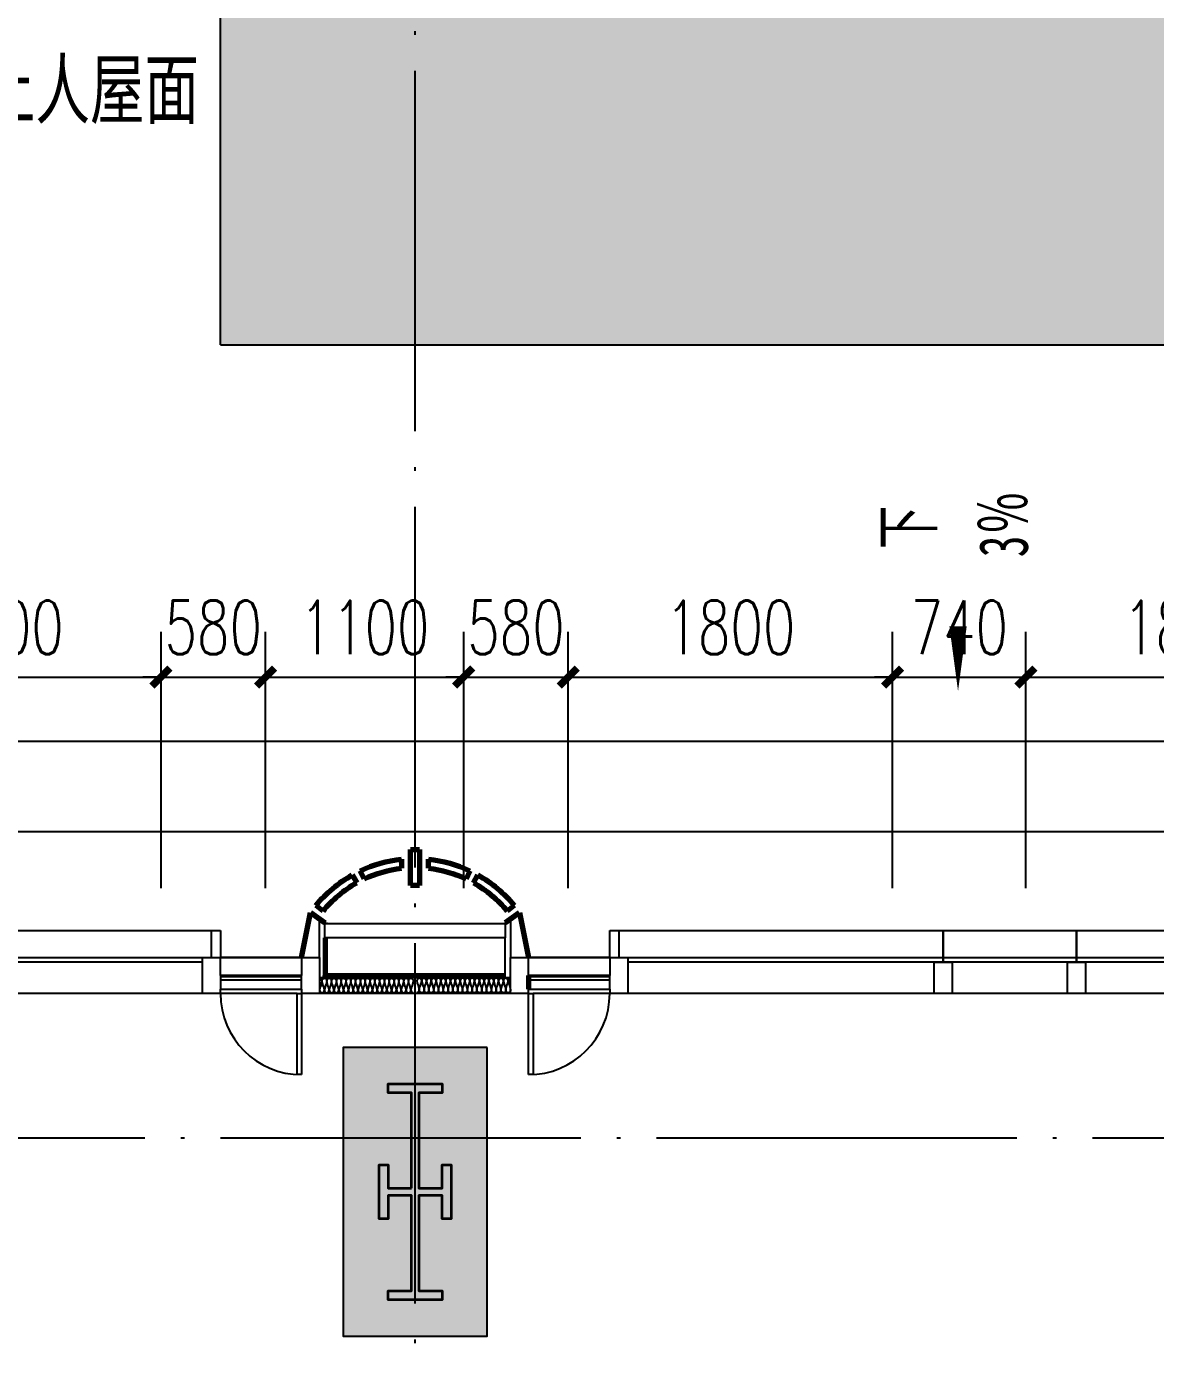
# Model space of a CAD drawing. Header units: millimetres. Extents: x 11476074 to 24729458, y -1239991 to 2813188.
# Drawn here: x 12575841 to 12582105, y 405867 to 413278 of the extents above; entities that cross this region are included whole.
import ezdxf

# ---------------------------------------------------------------- set-up
doc = ezdxf.new("R2010")
doc.units = ezdxf.units.MM
doc.header["$LTSCALE"] = 1000
doc.linetypes.add('DOTE', pattern=[2.42, 2, -0.2, 0.02, -0.2])
for name, color, linetype in [('20220819景观提资', 11, 'Continuous'), ('A-ANNO-DIMS', 3, 'Continuous'), ('A-ANNO-TEXT', 7, 'Continuous'), ('A-AXIS', 18, 'DOTE'), ('A-DETL-0001', 1, 'Continuous'), ('A-GLAZ', 4, 'Continuous'), ('AXIS', 3, 'Continuous'), ('G-RCZ-CONLine', 5, 'Continuous'), ('HZHZNEWPLOTLAYER#@$TT', 7, 'Continuous'), ('PUB_HATCH', 8, 'Continuous'), ('PUB_TEXT', 7, 'Continuous'), ('排水沟', 133, 'Continuous')]:
    doc.layers.add(name, color=color, linetype=linetype)
for name, color, linetype, lineweight in [('A-GENM', 2, 'Continuous', 70), ('A-GENM-PROJ', 2, 'Continuous', 25), ('A-GLAZ-PROJ', 2, 'Continuous', 25), ('钢柱', 51, 'Continuous', 35)]:
    doc.layers.add(name, color=color, linetype=linetype, lineweight=lineweight)
doc.styles.add('_TCH_DIM_T3', font='SIMPLEX', dxfattribs={"width": 0.705882, "bigfont": 'GBCBIG'})
doc.styles.add('TITXV', font='', dxfattribs={"width": 0.7})
doc.styles.add('宋体', font='', dxfattribs={"width": 0.65})
doc.styles.get('TITXV').set_extended_font_data('SimSun')
doc.styles.get('宋体').set_extended_font_data('SimSun')
doc.dimstyles.new('_TCH_ARCH&&100', dxfattribs={"dimtxt": 297.5, "dimasz": 100, "dimexe": 250, "dimexo": 300, "dimgap": 126.25, "dimtad": 1, "dimdec": 0, "dimzin": 0, "dimdsep": 46, "dimtxsty": '_TCH_DIM_T3', "dimblk": 'ARCHTICK', "dimcen": 0.09, "dimclrt": 7, "dimazin": 2, "dimtfac": 1, "dimtdec": 0, "dimtix": 1, "dimtmove": 2, "dimatfit": 3, "dimfxl": 0, "dimtolj": 1, "dimtzin": 0, "dimarcsym": 0})

# ---------------------------------------------------------------- blocks, each defined once
blk = doc.blocks.new('_ArchTick')
at = {"color": 0, "linetype": 'ByBlock', "const_width": 0.4}
blk.add_lwpolyline([(-0.5, -0.5), (0.5, 0.5)], dxfattribs=at)
blk = doc.blocks.new('*D5869')
at = {"layer": 'A-ANNO-DIMS', "color": 0, "lineweight": -2, "transparency": 16777216}
for p, q in [((12575066.9, 710904.1), (12575066.9, 712325.5)), ((12576866.8, 710904.1), (12576866.8, 712325.5)), ((12575066.9, 712075.5), (12576866.8, 712075.5))]:
    blk.add_line(p, q, dxfattribs=at)
at = {"layer": 'Defpoints', "color": 0, "transparency": 16777216}
for p in [(12576866.8, 712075.5), (12575066.9, 710604.1), (12576866.8, 710604.1)]:
    blk.add_point(p, dxfattribs=at)
at = {"layer": 'A-ANNO-DIMS', "color": 0, "lineweight": -2, "transparency": 16777216, "xscale": 100, "yscale": 100, "zscale": 100, "rotation": 180}
blk.add_blockref('_ArchTick', (12575066.9, 712075.5), dxfattribs=at)
at = {"layer": 'A-ANNO-DIMS', "color": 0, "lineweight": -2, "transparency": 16777216, "xscale": 100, "yscale": 100, "zscale": 100}
blk.add_blockref('_ArchTick', (12576866.8, 712075.5), dxfattribs=at)
at = {"layer": 'A-ANNO-DIMS', "color": 7, "transparency": 16777216, "insert": (12575966.9, 712350.5), "char_height": 297.5, "attachment_point": 5, "style": '_TCH_DIM_T3'}
blk.add_mtext('\\A1;1800', dxfattribs=at)
blk = doc.blocks.new('*D5870')
at = {"layer": 'A-ANNO-DIMS', "color": 0, "lineweight": -2, "transparency": 16777216}
for p, q in [((12576866.8, 710904.1), (12576866.8, 712325.5)), ((12577446.9, 710904.1), (12577446.9, 712325.5)), ((12576866.8, 712075.5), (12576766.8, 712075.5)), ((12576866.8, 712075.5), (12577446.9, 712075.5)), ((12577446.9, 712075.5), (12577546.9, 712075.5))]:
    blk.add_line(p, q, dxfattribs=at)
at = {"layer": 'Defpoints', "color": 0, "transparency": 16777216}
for p in [(12577446.9, 712075.5), (12576866.8, 710604.1), (12577446.9, 710604.1)]:
    blk.add_point(p, dxfattribs=at)
at = {"layer": 'A-ANNO-DIMS', "color": 0, "lineweight": -2, "transparency": 16777216, "xscale": 100, "yscale": 100, "zscale": 100}
blk.add_blockref('_ArchTick', (12576866.8, 712075.5), dxfattribs=at)
at = {"layer": 'A-ANNO-DIMS', "color": 0, "lineweight": -2, "transparency": 16777216, "xscale": 100, "yscale": 100, "zscale": 100, "rotation": 180}
blk.add_blockref('_ArchTick', (12577446.9, 712075.5), dxfattribs=at)
at = {"layer": 'A-ANNO-DIMS', "color": 7, "transparency": 16777216, "insert": (12577156.9, 712350.5), "char_height": 297.5, "attachment_point": 5, "style": '_TCH_DIM_T3'}
blk.add_mtext('\\A1;580', dxfattribs=at)
blk = doc.blocks.new('*D5871')
at = {"layer": 'A-ANNO-DIMS', "color": 0, "lineweight": -2, "transparency": 16777216}
for p, q in [((12577446.9, 710904.1), (12577446.9, 712325.5)), ((12578546.7, 710904.1), (12578546.7, 712325.5)), ((12577446.9, 712075.5), (12578546.7, 712075.5))]:
    blk.add_line(p, q, dxfattribs=at)
at = {"layer": 'Defpoints', "color": 0, "transparency": 16777216}
for p in [(12578546.7, 712075.5), (12577446.9, 710604.1), (12578546.7, 710604.1)]:
    blk.add_point(p, dxfattribs=at)
at = {"layer": 'A-ANNO-DIMS', "color": 0, "lineweight": -2, "transparency": 16777216, "xscale": 100, "yscale": 100, "zscale": 100, "rotation": 180}
blk.add_blockref('_ArchTick', (12577446.9, 712075.5), dxfattribs=at)
at = {"layer": 'A-ANNO-DIMS', "color": 0, "lineweight": -2, "transparency": 16777216, "xscale": 100, "yscale": 100, "zscale": 100}
blk.add_blockref('_ArchTick', (12578546.7, 712075.5), dxfattribs=at)
at = {"layer": 'A-ANNO-DIMS', "color": 7, "transparency": 16777216, "insert": (12577996.8, 712350.5), "char_height": 297.5, "attachment_point": 5, "style": '_TCH_DIM_T3'}
blk.add_mtext('\\A1;1100', dxfattribs=at)
blk = doc.blocks.new('*D5872')
at = {"layer": 'A-ANNO-DIMS', "color": 0, "lineweight": -2, "transparency": 16777216}
for p, q in [((12578546.7, 710904.1), (12578546.7, 712325.5)), ((12579126.8, 710904.1), (12579126.8, 712325.5)), ((12578546.7, 712075.5), (12578446.7, 712075.5)), ((12578546.7, 712075.5), (12579126.8, 712075.5)), ((12579126.8, 712075.5), (12579226.8, 712075.5))]:
    blk.add_line(p, q, dxfattribs=at)
at = {"layer": 'Defpoints', "color": 0, "transparency": 16777216}
for p in [(12579126.8, 712075.5), (12578546.7, 710604.1), (12579126.8, 710604.1)]:
    blk.add_point(p, dxfattribs=at)
at = {"layer": 'A-ANNO-DIMS', "color": 0, "lineweight": -2, "transparency": 16777216, "xscale": 100, "yscale": 100, "zscale": 100}
blk.add_blockref('_ArchTick', (12578546.7, 712075.5), dxfattribs=at)
at = {"layer": 'A-ANNO-DIMS', "color": 0, "lineweight": -2, "transparency": 16777216, "xscale": 100, "yscale": 100, "zscale": 100, "rotation": 180}
blk.add_blockref('_ArchTick', (12579126.8, 712075.5), dxfattribs=at)
at = {"layer": 'A-ANNO-DIMS', "color": 7, "transparency": 16777216, "insert": (12578836.8, 712350.5), "char_height": 297.5, "attachment_point": 5, "style": '_TCH_DIM_T3'}
blk.add_mtext('\\A1;580', dxfattribs=at)
blk = doc.blocks.new('*D5873')
at = {"layer": 'A-ANNO-DIMS', "color": 0, "lineweight": -2, "transparency": 16777216}
for p, q in [((12579126.8, 710904.1), (12579126.8, 712325.5)), ((12580926.9, 710904.1), (12580926.9, 712325.5)), ((12579126.8, 712075.5), (12580926.9, 712075.5))]:
    blk.add_line(p, q, dxfattribs=at)
at = {"layer": 'Defpoints', "color": 0, "transparency": 16777216}
for p in [(12580926.9, 712075.5), (12579126.8, 710604.1), (12580926.9, 710604.1)]:
    blk.add_point(p, dxfattribs=at)
at = {"layer": 'A-ANNO-DIMS', "color": 0, "lineweight": -2, "transparency": 16777216, "xscale": 100, "yscale": 100, "zscale": 100, "rotation": 180}
blk.add_blockref('_ArchTick', (12579126.8, 712075.5), dxfattribs=at)
at = {"layer": 'A-ANNO-DIMS', "color": 0, "lineweight": -2, "transparency": 16777216, "xscale": 100, "yscale": 100, "zscale": 100}
blk.add_blockref('_ArchTick', (12580926.9, 712075.5), dxfattribs=at)
at = {"layer": 'A-ANNO-DIMS', "color": 7, "transparency": 16777216, "insert": (12580026.9, 712350.5), "char_height": 297.5, "attachment_point": 5, "style": '_TCH_DIM_T3'}
blk.add_mtext('\\A1;1800', dxfattribs=at)
blk = doc.blocks.new('*D5874')
at = {"layer": 'A-ANNO-DIMS', "color": 0, "lineweight": -2, "transparency": 16777216}
for p, q in [((12580926.9, 710904.1), (12580926.9, 712325.5)), ((12581666.9, 710904.1), (12581666.9, 712325.5)), ((12580926.9, 712075.5), (12580826.9, 712075.5)), ((12580926.9, 712075.5), (12581666.9, 712075.5)), ((12581666.9, 712075.5), (12581766.9, 712075.5))]:
    blk.add_line(p, q, dxfattribs=at)
at = {"layer": 'Defpoints', "color": 0, "transparency": 16777216}
for p in [(12581666.9, 712075.5), (12580926.9, 710604.1), (12581666.9, 710604.1)]:
    blk.add_point(p, dxfattribs=at)
at = {"layer": 'A-ANNO-DIMS', "color": 0, "lineweight": -2, "transparency": 16777216, "xscale": 100, "yscale": 100, "zscale": 100}
blk.add_blockref('_ArchTick', (12580926.9, 712075.5), dxfattribs=at)
at = {"layer": 'A-ANNO-DIMS', "color": 0, "lineweight": -2, "transparency": 16777216, "xscale": 100, "yscale": 100, "zscale": 100, "rotation": 180}
blk.add_blockref('_ArchTick', (12581666.9, 712075.5), dxfattribs=at)
at = {"layer": 'A-ANNO-DIMS', "color": 7, "transparency": 16777216, "insert": (12581296.9, 712350.5), "char_height": 297.5, "attachment_point": 5, "style": '_TCH_DIM_T3'}
blk.add_mtext('\\A1;740', dxfattribs=at)
blk = doc.blocks.new('*D5875')
at = {"layer": 'A-ANNO-DIMS', "color": 0, "lineweight": -2, "transparency": 16777216}
for p, q in [((12581666.9, 710904.1), (12581666.9, 712325.5)), ((12583466.8, 710904.1), (12583466.8, 712325.5)), ((12581666.9, 712075.5), (12583466.8, 712075.5))]:
    blk.add_line(p, q, dxfattribs=at)
at = {"layer": 'Defpoints', "color": 0, "transparency": 16777216}
for p in [(12583466.8, 712075.5), (12581666.9, 710604.1), (12583466.8, 710604.1)]:
    blk.add_point(p, dxfattribs=at)
at = {"layer": 'A-ANNO-DIMS', "color": 0, "lineweight": -2, "transparency": 16777216, "xscale": 100, "yscale": 100, "zscale": 100, "rotation": 180}
blk.add_blockref('_ArchTick', (12581666.9, 712075.5), dxfattribs=at)
at = {"layer": 'A-ANNO-DIMS', "color": 0, "lineweight": -2, "transparency": 16777216, "xscale": 100, "yscale": 100, "zscale": 100}
blk.add_blockref('_ArchTick', (12583466.8, 712075.5), dxfattribs=at)
at = {"layer": 'A-ANNO-DIMS', "color": 7, "transparency": 16777216, "insert": (12582566.9, 712350.5), "char_height": 297.5, "attachment_point": 5, "style": '_TCH_DIM_T3'}
blk.add_mtext('\\A1;1800', dxfattribs=at)
blk = doc.blocks.new('FO-Vision _ Louver_updated - 150 Spacing -HOTEL 1000 SPAN-4956676-850_L52 HOTEL')
at = {"layer": 'A-GENM-PROJ'}
blk.add_line((675, 0), (1125, 0), dxfattribs=at)
at = {"layer": 'A-GLAZ'}
for p, q in [((675, 150), (625, 150)), ((625, 150), (625, -0.1)), ((675, -0.1), (675, 150)), ((625, 0), (-1175, 0)), ((-1175, 0), (-1175, -25)), ((-1125, -25), (-1175, -25)), ((-1175, -25), (575, -25)), ((1125, -105), (675, -105)), ((675, -125), (1125, -125))]:
    blk.add_line(p, q, dxfattribs=at)
at = {"layer": 'A-GLAZ-PROJ'}
for p, q in [((-1175, 0), (-1175, 150)), ((625, 150), (-1175, 150)), ((-1125, -200), (575, -200))]:
    blk.add_line(p, q, dxfattribs=at)
blk = doc.blocks.new('FO-Vision Panels - 1000 spandrel-4496464-850_L52 HOTEL')
at = {"layer": 'A-GLAZ'}
for p, q in [((-370, 25), (-320, 25)), ((370, 25), (-370, 25)), ((-370, 25), (-370, 0)), ((-370, 0), (370, 0)), ((320, 25), (370, 25)), ((370, 0), (370, 25))]:
    blk.add_line(p, q, dxfattribs=at)
at = {"layer": 'A-GLAZ-PROJ'}
for p, q in [((320, 200), (-320, 200)), ((-370, -150), (-370, 0)), ((370, 0), (370, -150)), ((-370, -150), (370, -150))]:
    blk.add_line(p, q, dxfattribs=at)
blk = doc.blocks.new('FO-Vision _ Louver_updated - 150 Spacing -HOTEL 1000 SPAN-4956731-850_L52 HOTEL')
at = {"layer": 'A-GENM-PROJ'}
blk.add_line((1125.2, 0), (675, 0), dxfattribs=at)
at = {"layer": 'A-GLAZ'}
for p, q in [((1125, 125), (675, 125)), ((675, 105), (1125, 105)), ((-1175, 25), (-1125, 25)), ((575, 25), (-1175, 25)), ((-1175, 25), (-1175, 0)), ((-1175, 0), (625, 0)), ((625, 0.1), (625, -150)), ((675, -150), (675, 0.1)), ((625, -150), (675, -150))]:
    blk.add_line(p, q, dxfattribs=at)
at = {"layer": 'A-GLAZ-PROJ'}
for p, q in [((575, 200), (-1125, 200)), ((-1175, -150), (-1175, 0)), ((-1175, -150), (625, -150))]:
    blk.add_line(p, q, dxfattribs=at)
blk = doc.blocks.new('FO-Exterior Column FULL - FO-Exterior Column FULL-4205893-850_L52 HOTEL')
at = {"layer": 'A-GENM'}
for p, q in [((630, 100.1), (630, 175.3)), ((-500, 110.1), (-500, 100.4)), ((-500, -109.6), (-500, 110.1)), ((-500, 100.4), (500, 100.4)), ((-630, 0.1), (-580.2, -249.1)), ((580.2, -249.1), (630, 0.1)), ((-580.2, -249.1), (-502.1, -193.8)), ((502.1, -193.8), (580.2, -249.1)), ((-510.9, -257.6), (-549.6, -289.3)), ((549.6, -289.3), (510.9, -257.6)), ((-348.5, -458), (-324, -414.4)), ((-282.7, -435.7), (-304, -480.9)), ((25, -399.6), (-25, -399.6)), ((-25, -399.6), (-25, -599.6)), ((25, -599.6), (25, -399.6)), ((304, -480.9), (282.7, -435.7)), ((324, -414.4), (348.5, -458)), ((-75, -545.2), (-75, -494.9)), ((75, -494.9), (75, -545.2)), ((-25, -599.6), (25, -599.6))]:
    blk.add_line(p, q, dxfattribs=at)
for centre, radius, start, end in [((-505, -189.7), 5, 305.32145, 316.36612), ((-505, -189.7), 5, 349.06647, 0), ((0, 161.9), 711.1, 219.38936, 240.65539), ((0, 161.9), 661.1, 219.38928, 240.65539), ((0, 161.9), 661.1, 299.34461, 320.61072), ((0, 161.9), 711.1, 299.34461, 320.61064), ((0, 161.9), 661.1, 244.68415, 263.48304), ((0, 161.9), 661.1, 276.51696, 295.31585), ((0, 161.9), 711.1, 244.68415, 263.94304), ((0, 161.9), 711.1, 276.05696, 295.31585)]:
    blk.add_arc(centre, radius, start, end, dxfattribs=at)
blk = doc.blocks.new('GP_POLY FOSHAN_SHELL_rvt-2-200_L05-13_ 16-25')
at = {"layer": 'A-DETL-0001'}
for p, q in [((-42530, 61500), (-42530, 61713.5)), ((-42530, 61713.5), (-42500.1, 61692.3)), ((-42500.1, 61692.3), (-42500.1, 61689.7)), ((-42500.1, 61609.7), (-42500.1, 61689.7)), ((-42500.1, 61689.7), (-42000.1, 61689.7)), ((-41999.9, 61689.7), (-41499.9, 61689.7)), ((-41499.9, 61692.3), (-41470, 61713.5)), ((-41499.9, 61689.7), (-41499.9, 61692.3)), ((-41499.9, 61689.7), (-41499.9, 61609.7)), ((-41470, 61713.5), (-41470, 61500)), ((-42500.1, 61609.7), (-42500.1, 61390.1)), ((-42000.1, 61609.7), (-42500.1, 61609.7)), ((-41499.9, 61609.7), (-41999.9, 61609.7)), ((-41499.9, 61390.1), (-41499.9, 61609.7)), ((-43180, 61500), (-43080, 61500)), ((-43180, 61300), (-43180, 61500)), ((-43080, 61400), (-43080, 61500)), ((-43080, 61500), (-42630, 61500)), ((-42630, 61500), (-42530, 61500)), ((-42630, 61500), (-42630, 61400)), ((-42530, 61500), (-42530, 61300)), ((-41470, 61300), (-41470, 61500)), ((-41470, 61500), (-41370, 61500)), ((-41370, 61400), (-41370, 61500)), ((-41370, 61500), (-40920, 61500)), ((-41370, 61400), (-41370, 61500)), ((-40920, 61500), (-40820, 61500)), ((-40920, 61500), (-40920, 61400)), ((-40820, 61500), (-40820, 61300)), ((-39120, 61300), (-39120, 61475)), ((-39120, 61475), (-39020, 61475)), ((-39020, 61475), (-39020, 61300)), ((-38380, 61475), (-38280, 61475)), ((-38380, 61300), (-38380, 61475)), ((-38280, 61475), (-38280, 61300)), ((-43080, 61400), (-43080, 61324.8)), ((-42630, 61400), (-43080, 61400)), ((-42630, 61324.8), (-42630, 61400)), ((-42530, 61390.1), (-42000, 61390.1)), ((-42000, 61390.1), (-41470, 61390.1)), ((-41370, 61400), (-41370, 61324.8)), ((-40920, 61400), (-41370, 61400)), ((-41370, 61400), (-41370, 61324.8)), ((-40920, 61324.8), (-40920, 61400)), ((-43080, 61300), (-43180, 61300)), ((-43080, 61324.8), (-42630, 61324.8)), ((-43080, 61300), (-43080, 61324.8)), ((-42654.9, 61300), (-43080, 61300)), ((-42654.9, 60850.1), (-42654.9, 61300)), ((-42654.9, 61300), (-42630.1, 61300)), ((-42630.1, 61300), (-42630.1, 60850.1)), ((-42630, 61324.8), (-42630, 61300)), ((-42530, 61300), (-42630, 61300)), ((-42000, 61300.1), (-42530, 61300.1)), ((-41470, 61300.1), (-42000, 61300.1)), ((-41370, 61300), (-41470, 61300)), ((-41370, 61300), (-41370, 61324.8)), ((-41370, 61324.8), (-40920, 61324.8)), ((-41369.9, 60850.1), (-41369.9, 61300)), ((-41369.9, 61300), (-41345.1, 61300)), ((-40920, 61300), (-41345.1, 61300)), ((-41345.1, 61300), (-41345.1, 60850.1)), ((-40920, 61324.8), (-40920, 61300)), ((-40820, 61300), (-40920, 61300)), ((-39020, 61300), (-39120, 61300)), ((-38280, 61300), (-38380, 61300)), ((-42630.1, 60850.1), (-42654.9, 60850.1)), ((-41345.1, 60850.1), (-41369.9, 60850.1))]:
    blk.add_line(p, q, dxfattribs=at)
for centre, start, end in [((-42630, 61300), 180, 269.98513), ((-41370, 61300), 270.01487, 0)]:
    blk.add_arc(centre, 449.9, start, end, dxfattribs=at)
for points in [[(-42530, 61385.1), (-42523.7, 61385.1), (-42516.7, 61378), (-42516.7, 61371.7)], [(-42516.7, 61371.7), (-42516.7, 61353.4), (-42530, 61336.7), (-42530, 61318.4)], [(-42516.7, 61371.7), (-42516.7, 61378), (-42503.3, 61392.1), (-42490, 61378), (-42490, 61371.7)], [(-42503.3, 61318.4), (-42503.3, 61336.7), (-42516.7, 61353.4), (-42516.7, 61371.7)], [(-42490, 61371.7), (-42490, 61353.4), (-42503.3, 61336.7), (-42503.3, 61318.4)], [(-42490, 61371.7), (-42490, 61378), (-42476.7, 61392.1), (-42463.3, 61378), (-42463.3, 61371.7)], [(-42476.7, 61318.4), (-42476.7, 61336.7), (-42490, 61353.4), (-42490, 61371.7)], [(-42463.3, 61371.7), (-42463.3, 61353.4), (-42476.7, 61336.7), (-42476.7, 61318.4)], [(-42463.3, 61371.7), (-42463.3, 61378), (-42450, 61392.1), (-42436.7, 61378), (-42436.7, 61371.7)], [(-42450, 61318.4), (-42450, 61336.7), (-42463.3, 61353.4), (-42463.3, 61371.7)], [(-42436.7, 61371.7), (-42436.7, 61353.4), (-42450, 61336.7), (-42450, 61318.4)], [(-42436.7, 61371.7), (-42436.7, 61378), (-42423.3, 61392.1), (-42410, 61378), (-42410, 61371.7)], [(-42423.3, 61318.4), (-42423.3, 61336.7), (-42436.7, 61353.4), (-42436.7, 61371.7)], [(-42410, 61371.7), (-42410, 61353.4), (-42423.3, 61336.7), (-42423.3, 61318.4)], [(-42410, 61371.7), (-42410, 61378), (-42396.7, 61392.1), (-42383.3, 61378), (-42383.3, 61371.7)], [(-42396.7, 61318.4), (-42396.7, 61336.7), (-42410, 61353.4), (-42410, 61371.7)], [(-42383.3, 61371.7), (-42383.3, 61353.4), (-42396.7, 61336.7), (-42396.7, 61318.4)], [(-42383.3, 61371.7), (-42383.3, 61378), (-42370, 61392.1), (-42356.7, 61378), (-42356.7, 61371.7)], [(-42370, 61318.4), (-42370, 61336.7), (-42383.3, 61353.4), (-42383.3, 61371.7)], [(-42356.7, 61371.7), (-42356.7, 61353.4), (-42370, 61336.7), (-42370, 61318.4)], [(-42356.7, 61371.7), (-42356.7, 61378), (-42343.3, 61392.1), (-42330, 61378), (-42330, 61371.7)], [(-42343.3, 61318.4), (-42343.3, 61336.7), (-42356.7, 61353.4), (-42356.7, 61371.7)], [(-42330, 61371.7), (-42330, 61353.4), (-42343.3, 61336.7), (-42343.3, 61318.4)], [(-42330, 61371.7), (-42330, 61378), (-42316.7, 61392.1), (-42303.3, 61378), (-42303.3, 61371.7)], [(-42316.7, 61318.4), (-42316.7, 61336.7), (-42330, 61353.4), (-42330, 61371.7)], [(-42303.3, 61371.7), (-42303.3, 61353.4), (-42316.7, 61336.7), (-42316.7, 61318.4)], [(-42303.3, 61371.7), (-42303.3, 61378), (-42290, 61392.1), (-42276.7, 61378), (-42276.7, 61371.7)], [(-42290, 61318.4), (-42290, 61336.7), (-42303.3, 61353.4), (-42303.3, 61371.7)], [(-42276.7, 61371.7), (-42276.7, 61353.4), (-42290, 61336.7), (-42290, 61318.4)], [(-42276.7, 61371.7), (-42276.7, 61378), (-42263.3, 61392.1), (-42250, 61378), (-42250, 61371.7)], [(-42263.3, 61318.4), (-42263.3, 61336.7), (-42276.7, 61353.4), (-42276.7, 61371.7)], [(-42250, 61371.7), (-42250, 61353.4), (-42263.3, 61336.7), (-42263.3, 61318.4)], [(-42250, 61371.7), (-42250, 61378), (-42236.7, 61392.1), (-42223.3, 61378), (-42223.3, 61371.7)], [(-42236.7, 61318.4), (-42236.7, 61336.7), (-42250, 61353.4), (-42250, 61371.7)], [(-42223.3, 61371.7), (-42223.3, 61353.4), (-42236.7, 61336.7), (-42236.7, 61318.4)], [(-42223.3, 61371.7), (-42223.3, 61378), (-42210, 61392.1), (-42196.7, 61378), (-42196.7, 61371.7)], [(-42210, 61318.4), (-42210, 61336.7), (-42223.3, 61353.4), (-42223.3, 61371.7)], [(-42196.7, 61371.7), (-42196.7, 61353.4), (-42210, 61336.7), (-42210, 61318.4)], [(-42196.7, 61371.7), (-42196.7, 61378), (-42183.3, 61392.1), (-42170, 61378), (-42170, 61371.7)], [(-42183.3, 61318.4), (-42183.3, 61336.7), (-42196.7, 61353.4), (-42196.7, 61371.7)], [(-42170, 61371.7), (-42170, 61353.4), (-42183.3, 61336.7), (-42183.3, 61318.4)], [(-42170, 61371.7), (-42170, 61378), (-42156.7, 61392.1), (-42143.3, 61378), (-42143.3, 61371.7)], [(-42156.7, 61318.4), (-42156.7, 61336.7), (-42170, 61353.4), (-42170, 61371.7)], [(-42143.3, 61371.7), (-42143.3, 61353.4), (-42156.7, 61336.7), (-42156.7, 61318.4)], [(-42143.3, 61371.7), (-42143.3, 61378), (-42130, 61392.1), (-42116.7, 61378), (-42116.7, 61371.7)], [(-42130, 61318.4), (-42130, 61336.7), (-42143.3, 61353.4), (-42143.3, 61371.7)], [(-42116.7, 61371.7), (-42116.7, 61353.4), (-42130, 61336.7), (-42130, 61318.4)], [(-42116.7, 61371.7), (-42116.7, 61378), (-42103.3, 61392.1), (-42090, 61378), (-42090, 61371.7)], [(-42103.3, 61318.4), (-42103.3, 61336.7), (-42116.7, 61353.4), (-42116.7, 61371.7)], [(-42090, 61371.7), (-42090, 61353.4), (-42103.3, 61336.7), (-42103.3, 61318.4)], [(-42090, 61371.7), (-42090, 61378), (-42076.7, 61392.1), (-42063.3, 61378), (-42063.3, 61371.7)], [(-42076.7, 61318.4), (-42076.7, 61336.7), (-42090, 61353.4), (-42090, 61371.7)], [(-42063.3, 61371.7), (-42063.3, 61353.4), (-42076.7, 61336.7), (-42076.7, 61318.4)], [(-42063.3, 61371.7), (-42063.3, 61378), (-42050, 61392.1), (-42036.7, 61378), (-42036.7, 61371.7)], [(-42050, 61318.4), (-42050, 61336.7), (-42063.3, 61353.4), (-42063.3, 61371.7)], [(-42036.7, 61371.7), (-42036.7, 61353.4), (-42050, 61336.7), (-42050, 61318.4)], [(-42036.7, 61371.7), (-42036.7, 61378), (-42023.3, 61392.1), (-42010, 61378), (-42010, 61371.7)], [(-42023.3, 61318.4), (-42023.3, 61336.7), (-42036.7, 61353.4), (-42036.7, 61371.7)], [(-42010, 61371.7), (-42010, 61353.4), (-42023.3, 61336.7), (-42023.3, 61318.4)], [(-41963.3, 61371.7), (-41963.3, 61378), (-41976.7, 61392.1), (-41990, 61378), (-41990, 61371.7)], [(-41990, 61371.7), (-41990, 61353.4), (-41976.7, 61336.7), (-41976.7, 61318.4)], [(-41976.7, 61318.4), (-41976.7, 61336.7), (-41963.3, 61353.4), (-41963.3, 61371.7)], [(-41936.7, 61371.7), (-41936.7, 61378), (-41950, 61392.1), (-41963.3, 61378), (-41963.3, 61371.7)], [(-41963.3, 61371.7), (-41963.3, 61353.4), (-41950, 61336.7), (-41950, 61318.4)], [(-41950, 61318.4), (-41950, 61336.7), (-41936.7, 61353.4), (-41936.7, 61371.7)], [(-41910, 61371.7), (-41910, 61378), (-41923.3, 61392.1), (-41936.7, 61378), (-41936.7, 61371.7)], [(-41936.7, 61371.7), (-41936.7, 61353.4), (-41923.3, 61336.7), (-41923.3, 61318.4)], [(-41923.3, 61318.4), (-41923.3, 61336.7), (-41910, 61353.4), (-41910, 61371.7)], [(-41883.3, 61371.7), (-41883.3, 61378), (-41896.7, 61392.1), (-41910, 61378), (-41910, 61371.7)], [(-41910, 61371.7), (-41910, 61353.4), (-41896.7, 61336.7), (-41896.7, 61318.4)], [(-41896.7, 61318.4), (-41896.7, 61336.7), (-41883.3, 61353.4), (-41883.3, 61371.7)], [(-41856.7, 61371.7), (-41856.7, 61378), (-41870, 61392.1), (-41883.3, 61378), (-41883.3, 61371.7)], [(-41883.3, 61371.7), (-41883.3, 61353.4), (-41870, 61336.7), (-41870, 61318.4)], [(-41870, 61318.4), (-41870, 61336.7), (-41856.7, 61353.4), (-41856.7, 61371.7)], [(-41830, 61371.7), (-41830, 61378), (-41843.3, 61392.1), (-41856.7, 61378), (-41856.7, 61371.7)], [(-41856.7, 61371.7), (-41856.7, 61353.4), (-41843.3, 61336.7), (-41843.3, 61318.4)], [(-41843.3, 61318.4), (-41843.3, 61336.7), (-41830, 61353.4), (-41830, 61371.7)], [(-41803.3, 61371.7), (-41803.3, 61378), (-41816.7, 61392.1), (-41830, 61378), (-41830, 61371.7)], [(-41830, 61371.7), (-41830, 61353.4), (-41816.7, 61336.7), (-41816.7, 61318.4)], [(-41816.7, 61318.4), (-41816.7, 61336.7), (-41803.3, 61353.4), (-41803.3, 61371.7)], [(-41776.7, 61371.7), (-41776.7, 61378), (-41790, 61392.1), (-41803.3, 61378), (-41803.3, 61371.7)], [(-41803.3, 61371.7), (-41803.3, 61353.4), (-41790, 61336.7), (-41790, 61318.4)], [(-41790, 61318.4), (-41790, 61336.7), (-41776.7, 61353.4), (-41776.7, 61371.7)], [(-41750, 61371.7), (-41750, 61378), (-41763.3, 61392.1), (-41776.7, 61378), (-41776.7, 61371.7)], [(-41776.7, 61371.7), (-41776.7, 61353.4), (-41763.3, 61336.7), (-41763.3, 61318.4)], [(-41763.3, 61318.4), (-41763.3, 61336.7), (-41750, 61353.4), (-41750, 61371.7)], [(-41723.3, 61371.7), (-41723.3, 61378), (-41736.7, 61392.1), (-41750, 61378), (-41750, 61371.7)], [(-41750, 61371.7), (-41750, 61353.4), (-41736.7, 61336.7), (-41736.7, 61318.4)], [(-41736.7, 61318.4), (-41736.7, 61336.7), (-41723.3, 61353.4), (-41723.3, 61371.7)], [(-41696.7, 61371.7), (-41696.7, 61378), (-41710, 61392.1), (-41723.3, 61378), (-41723.3, 61371.7)], [(-41723.3, 61371.7), (-41723.3, 61353.4), (-41710, 61336.7), (-41710, 61318.4)], [(-41710, 61318.4), (-41710, 61336.7), (-41696.7, 61353.4), (-41696.7, 61371.7)], [(-41670, 61371.7), (-41670, 61378), (-41683.3, 61392.1), (-41696.7, 61378), (-41696.7, 61371.7)], [(-41696.7, 61371.7), (-41696.7, 61353.4), (-41683.3, 61336.7), (-41683.3, 61318.4)], [(-41683.3, 61318.4), (-41683.3, 61336.7), (-41670, 61353.4), (-41670, 61371.7)], [(-41643.3, 61371.7), (-41643.3, 61378), (-41656.7, 61392.1), (-41670, 61378), (-41670, 61371.7)], [(-41670, 61371.7), (-41670, 61353.4), (-41656.7, 61336.7), (-41656.7, 61318.4)], [(-41656.7, 61318.4), (-41656.7, 61336.7), (-41643.3, 61353.4), (-41643.3, 61371.7)], [(-41616.7, 61371.7), (-41616.7, 61378), (-41630, 61392.1), (-41643.3, 61378), (-41643.3, 61371.7)], [(-41643.3, 61371.7), (-41643.3, 61353.4), (-41630, 61336.7), (-41630, 61318.4)], [(-41630, 61318.4), (-41630, 61336.7), (-41616.7, 61353.4), (-41616.7, 61371.7)], [(-41590, 61371.7), (-41590, 61378), (-41603.3, 61392.1), (-41616.7, 61378), (-41616.7, 61371.7)], [(-41616.7, 61371.7), (-41616.7, 61353.4), (-41603.3, 61336.7), (-41603.3, 61318.4)], [(-41603.3, 61318.4), (-41603.3, 61336.7), (-41590, 61353.4), (-41590, 61371.7)], [(-41563.3, 61371.7), (-41563.3, 61378), (-41576.7, 61392.1), (-41590, 61378), (-41590, 61371.7)], [(-41590, 61371.7), (-41590, 61353.4), (-41576.7, 61336.7), (-41576.7, 61318.4)], [(-41576.7, 61318.4), (-41576.7, 61336.7), (-41563.3, 61353.4), (-41563.3, 61371.7)], [(-41536.7, 61371.7), (-41536.7, 61378), (-41550, 61392.1), (-41563.3, 61378), (-41563.3, 61371.7)], [(-41563.3, 61371.7), (-41563.3, 61353.4), (-41550, 61336.7), (-41550, 61318.4)], [(-41550, 61318.4), (-41550, 61336.7), (-41536.7, 61353.4), (-41536.7, 61371.7)], [(-41510, 61371.7), (-41510, 61378), (-41523.3, 61392.1), (-41536.7, 61378), (-41536.7, 61371.7)], [(-41536.7, 61371.7), (-41536.7, 61353.4), (-41523.3, 61336.7), (-41523.3, 61318.4)], [(-41523.3, 61318.4), (-41523.3, 61336.7), (-41510, 61353.4), (-41510, 61371.7)], [(-41483.3, 61371.7), (-41483.3, 61378), (-41496.7, 61392.1), (-41510, 61378), (-41510, 61371.7)], [(-41510, 61371.7), (-41510, 61353.4), (-41496.7, 61336.7), (-41496.7, 61318.4)], [(-41496.7, 61318.4), (-41496.7, 61336.7), (-41483.3, 61353.4), (-41483.3, 61371.7)], [(-41470, 61385.1), (-41476.3, 61385.1), (-41483.3, 61378), (-41483.3, 61371.7)], [(-41483.3, 61371.7), (-41483.3, 61353.4), (-41470, 61336.7), (-41470, 61318.4)], [(-42530, 61318.4), (-42530, 61312.1), (-42516.7, 61298), (-42503.3, 61312.1), (-42503.3, 61318.4)], [(-42503.3, 61318.4), (-42503.3, 61312.1), (-42490, 61298), (-42476.7, 61312.1), (-42476.7, 61318.4)], [(-42476.7, 61318.4), (-42476.7, 61312.1), (-42463.3, 61298), (-42450, 61312.1), (-42450, 61318.4)], [(-42450, 61318.4), (-42450, 61312.1), (-42436.7, 61298), (-42423.3, 61312.1), (-42423.3, 61318.4)], [(-42423.3, 61318.4), (-42423.3, 61312.1), (-42410, 61298), (-42396.7, 61312.1), (-42396.7, 61318.4)], [(-42396.7, 61318.4), (-42396.7, 61312.1), (-42383.3, 61298), (-42370, 61312.1), (-42370, 61318.4)], [(-42370, 61318.4), (-42370, 61312.1), (-42356.7, 61298), (-42343.3, 61312.1), (-42343.3, 61318.4)], [(-42343.3, 61318.4), (-42343.3, 61312.1), (-42330, 61298), (-42316.7, 61312.1), (-42316.7, 61318.4)], [(-42316.7, 61318.4), (-42316.7, 61312.1), (-42303.3, 61298), (-42290, 61312.1), (-42290, 61318.4)], [(-42290, 61318.4), (-42290, 61312.1), (-42276.7, 61298), (-42263.3, 61312.1), (-42263.3, 61318.4)], [(-42263.3, 61318.4), (-42263.3, 61312.1), (-42250, 61298), (-42236.7, 61312.1), (-42236.7, 61318.4)], [(-42236.7, 61318.4), (-42236.7, 61312.1), (-42223.3, 61298), (-42210, 61312.1), (-42210, 61318.4)], [(-42210, 61318.4), (-42210, 61312.1), (-42196.7, 61298), (-42183.3, 61312.1), (-42183.3, 61318.4)], [(-42183.3, 61318.4), (-42183.3, 61312.1), (-42170, 61298), (-42156.7, 61312.1), (-42156.7, 61318.4)], [(-42156.7, 61318.4), (-42156.7, 61312.1), (-42143.3, 61298), (-42130, 61312.1), (-42130, 61318.4)], [(-42130, 61318.4), (-42130, 61312.1), (-42116.7, 61298), (-42103.3, 61312.1), (-42103.3, 61318.4)], [(-42103.3, 61318.4), (-42103.3, 61312.1), (-42090, 61298), (-42076.7, 61312.1), (-42076.7, 61318.4)], [(-42076.7, 61318.4), (-42076.7, 61312.1), (-42063.3, 61298), (-42050, 61312.1), (-42050, 61318.4)], [(-42050, 61318.4), (-42050, 61312.1), (-42036.7, 61298), (-42023.3, 61312.1), (-42023.3, 61318.4)], [(-42023.3, 61318.4), (-42023.3, 61312.1), (-42016.3, 61305.1), (-42010, 61305.1)], [(-41976.7, 61318.4), (-41976.7, 61312.1), (-41983.7, 61305.1), (-41990, 61305.1)], [(-41950, 61318.4), (-41950, 61312.1), (-41963.3, 61298), (-41976.7, 61312.1), (-41976.7, 61318.4)], [(-41923.3, 61318.4), (-41923.3, 61312.1), (-41936.7, 61298), (-41950, 61312.1), (-41950, 61318.4)], [(-41896.7, 61318.4), (-41896.7, 61312.1), (-41910, 61298), (-41923.3, 61312.1), (-41923.3, 61318.4)], [(-41870, 61318.4), (-41870, 61312.1), (-41883.3, 61298), (-41896.7, 61312.1), (-41896.7, 61318.4)], [(-41843.3, 61318.4), (-41843.3, 61312.1), (-41856.7, 61298), (-41870, 61312.1), (-41870, 61318.4)], [(-41816.7, 61318.4), (-41816.7, 61312.1), (-41830, 61298), (-41843.3, 61312.1), (-41843.3, 61318.4)], [(-41790, 61318.4), (-41790, 61312.1), (-41803.3, 61298), (-41816.7, 61312.1), (-41816.7, 61318.4)], [(-41763.3, 61318.4), (-41763.3, 61312.1), (-41776.7, 61298), (-41790, 61312.1), (-41790, 61318.4)], [(-41736.7, 61318.4), (-41736.7, 61312.1), (-41750, 61298), (-41763.3, 61312.1), (-41763.3, 61318.4)], [(-41710, 61318.4), (-41710, 61312.1), (-41723.3, 61298), (-41736.7, 61312.1), (-41736.7, 61318.4)], [(-41683.3, 61318.4), (-41683.3, 61312.1), (-41696.7, 61298), (-41710, 61312.1), (-41710, 61318.4)], [(-41656.7, 61318.4), (-41656.7, 61312.1), (-41670, 61298), (-41683.3, 61312.1), (-41683.3, 61318.4)], [(-41630, 61318.4), (-41630, 61312.1), (-41643.3, 61298), (-41656.7, 61312.1), (-41656.7, 61318.4)], [(-41603.3, 61318.4), (-41603.3, 61312.1), (-41616.7, 61298), (-41630, 61312.1), (-41630, 61318.4)], [(-41576.7, 61318.4), (-41576.7, 61312.1), (-41590, 61298), (-41603.3, 61312.1), (-41603.3, 61318.4)], [(-41550, 61318.4), (-41550, 61312.1), (-41563.3, 61298), (-41576.7, 61312.1), (-41576.7, 61318.4)], [(-41523.3, 61318.4), (-41523.3, 61312.1), (-41536.7, 61298), (-41550, 61312.1), (-41550, 61318.4)], [(-41496.7, 61318.4), (-41496.7, 61312.1), (-41510, 61298), (-41523.3, 61312.1), (-41523.3, 61318.4)], [(-41470, 61318.4), (-41470, 61312.1), (-41483.3, 61298), (-41496.7, 61312.1), (-41496.7, 61318.4)]]:
    blk.add_open_spline(points, degree=3, dxfattribs=at)
at = {"layer": 'A-GENM-PROJ', "xscale": -1, "rotation": 180}
blk.add_blockref('FO-Exterior Column FULL - FO-Exterior Column FULL-4205893-850_L52 HOTEL', (-41999.9, 61500.2), dxfattribs=at)
at = {"layer": 'A-GLAZ-PROJ', "xscale": -1}
for name, p, rotation in [('FO-Vision _ Louver_updated - 150 Spacing -HOTEL 1000 SPAN-4956731-850_L52 HOTEL', (-43755, 61500.2), 180), ('FO-Vision _ Louver_updated - 150 Spacing -HOTEL 1000 SPAN-4956676-850_L52 HOTEL', (-40245, 61500.2), 359.9999999999778), ('FO-Vision Panels - 1000 spandrel-4496464-850_L52 HOTEL', (-38700, 61500.2), 180), ('FO-Vision _ Louver_updated - 150 Spacing -HOTEL 1000 SPAN-4956731-850_L52 HOTEL', (-37155, 61500.2), 180)]:
    blk.add_blockref(name, p, dxfattribs=dict(at, rotation=rotation))
blk = doc.blocks.new('GP_POLY FOSHAN_SHELL_rvt-3-200_L06-13_16-26')
blk.add_blockref('GP_POLY FOSHAN_SHELL_rvt-2-200_L05-13_ 16-25', (0, 0))
blk = doc.blocks.new('A$C74AF65BF')
at = {"layer": 'PUB_HATCH'}
h = blk.add_hatch(color=256, dxfattribs=at)
h.dxf.hatch_style = 1
h.paths.add_polyline_path([(-7000, -4600), (-7000, -5400), (-5400, -5400), (-5400, -4600)])
h.paths.add_polyline_path([(-7000, -11200), (-7000, -12000), (-5400, -12000), (-5400, -11200)])
h.paths.add_polyline_path([(-7000, -17800), (-7000, -18600), (-5400, -18600), (-5400, -17800)])
h.paths.add_polyline_path([(9400, -33850), (9400, -32050), (10550, -32050), (10550, -33850)])
h.paths.add_polyline_path([(9400, -10950), (9400, -9150), (10550, -9150), (10550, -10950)])
h.paths.add_polyline_path([(22350, -33850), (22350, -32050), (23600, -32050), (23600, -33850)])
h.paths.add_polyline_path([(22350, -10950), (22350, -9150), (23600, -9150), (23600, -10950)])
h.paths.add_polyline_path([(-7000, -24400), (-7000, -25200), (-5400, -25200), (-5400, -24400)])
h.paths.add_polyline_path([(-7000, -31000), (-7000, -31800), (-5400, -31800), (-5400, -31000)])
h.paths.add_polyline_path([(-7000, -37600), (-7000, -38400), (-5400, -38400), (-5400, -37600)])
h.paths.add_polyline_path([(38400, -4600), (38400, -5400), (40000, -5400), (40000, -4600)])
h.paths.add_polyline_path([(38400, -11200), (38400, -12000), (40000, -12000), (40000, -11200)])
h.paths.add_polyline_path([(38400, -17800), (38400, -18600), (40000, -18600), (40000, -17800)])
h.paths.add_polyline_path([(38400, -24400), (38400, -25200), (40000, -25200), (40000, -24400)])
h.paths.add_polyline_path([(38400, -31000), (38400, -31800), (40000, -31800), (40000, -31000)])
h.paths.add_polyline_path([(38400, -37600), (38400, -38400), (40000, -38400), (40000, -37600)])
h.paths.add_polyline_path([(33400, -41900), (32600, -41900), (32600, -43500), (33400, -43500)])
h.paths.add_polyline_path([(26800, -41900), (26000, -41900), (26000, -43500), (26800, -43500)])
h.paths.add_polyline_path([(20200, -41900), (19400, -41900), (19400, -43500), (20200, -43500)])
h.paths.add_polyline_path([(13600, -41900), (12800, -41900), (12800, -43500), (13600, -43500)])
h.paths.add_polyline_path([(7000, -41900), (6200, -41900), (6200, -43500), (7000, -43500)])
h.paths.add_polyline_path([(400, -41900), (-400, -41900), (-400, -43500), (400, -43500)])
h.paths.add_polyline_path([(33400, 500), (32600, 500), (32600, -1100), (33400, -1100)])
h.paths.add_polyline_path([(26800, 500), (26000, 500), (26000, -1100), (26800, -1100)])
h.paths.add_polyline_path([(20200, 500), (19400, 500), (19400, -1100), (20200, -1100)])
h.paths.add_polyline_path([(13600, 500), (12800, 500), (12800, -1100), (13600, -1100)])
h.paths.add_polyline_path([(7000, 500), (6200, 500), (6200, -1100), (7000, -1100)])
h.paths.add_polyline_path([(10550, -28150), (9400, -28150), (9400, -29750), (10550, -29750)])
h.paths.add_polyline_path([(400, 500), (-400, 500), (-400, -1100), (400, -1100)])
at = {"layer": 'G-RCZ-CONLine', "color": 3}
blk.add_lwpolyline([(13600, 500), (12800, 500), (12800, -1100), (13600, -1100)], close=True, dxfattribs=at)
at = {"layer": '钢柱', "color": 2}
blk.add_lwpolyline([(13180, -280), (13180, 250), (13050, 250), (13050, 300), (13350, 300), (13350, 250), (13220, 250), (13220, -280), (13350, -280), (13350, -150), (13400, -150), (13400, -450), (13350, -450), (13350, -320), (13220, -320), (13220, -850), (13350, -850), (13350, -900), (13050, -900), (13050, -850), (13180, -850), (13180, -320), (13050, -320), (13050, -450), (13000, -450), (13000, -150), (13050, -150), (13050, -280)], close=True, dxfattribs=at)
blk = doc.blocks.new('A$C2E1F4B8B')
at = {"layer": '20220819景观提资'}
h = blk.add_hatch(dxfattribs=at)
h.set_pattern_fill('草坪或沼泽', color=68, scale=200)
h.set_pattern_definition([(0, (-12355249.9, -362792.4), (1040, 1040), [156, -31.2, 41.6, -31.2, 156, -624]), (0, (-12355301.9, -362761.2), (1040, 1040), [104, -78, 156, -78, 104, -520]), (0, (-12354937.9, -362345.2), (1040, 1040), [130, -52, 130, -728]), (0, (-12355457.9, -362137.2), (1040, 1040), [52, -104, 52, -832]), (90, (-12355353.9, -362137.2), (-1040, 1040), [93.6, -946.4]), (90, (-12355041.9, -362761.2), (-1040, 1040), [104, -936]), (90, (-12354781.9, -362345.2), (-1040, 1040), [104, -936]), (45, (-12354906.7, -362771.6), (9e-14, 1040), [104, -1366.7821]), (135, (-12355177.1, -362771.6), (-1040, 9e-14), [104, -1366.7821]), (63.434949, (-12354937.9, -362766.4), (9e-07, 1039.999999), [104, -2221.5106]), (75.9637565, (-12354989.9, -362761.21), (4e-08, 1040), [104, -4184.0298]), (75.9637565, (-12354729.9, -362345.21), (4e-08, 1040), [83.2, -4204.8298]), (75.9637565, (-12355333.1, -362137.21), (4e-08, 1040), [72.8, -4215.2298]), (104.0362435, (-12355093.9, -362761.21), (-9.7e-06, 1039.9999974), [104, -4184.0298]), (104.0362435, (-12354833.9, -362345.21), (-9.7e-06, 1039.9999974), [83.2, -4204.8298]), (104.0362435, (-12355374.7, -362137.21), (-9.7e-06, 1039.9999974), [72.8, -4215.2298]), (116.565051, (-12355145.9, -362766.4), (-1.7e-05, 1039.99999), [104, -2221.5094])])
h.paths.add_polyline_path([(40285.2, 60499.9), (35469.9, 60500), (35469.9, 59000), (36791.8, 59000), (36791.8, 58600), (31718.6, 58600), (31718.6, 55900), (33605.7, 55900), (33605.7, 55500), (21354.9, 55500), (21354.9, 52931.3), (25803.3, 52931.3), (25803.3, 53838.9), (28503.4, 53838.9), (28503.4, 52031.3), (27167.3, 52031.3), (27167.3, 51795.8), (21354.9, 51795.8), (21354.9, 48700), (30114.9, 48700), (40285, 48700)])
h.paths.add_polyline_path([(15285, 48177.6), (6747.8, 48177.6), (6747.8, 47385.1), (15285, 47385.1)])
h.paths.add_polyline_path([(9022.1, 47235.1), (6597.8, 47235.1), (1784.9, 47235.1), (1784.9, 46650), (9022.1, 46650)])
for points in [[(21354.9, 48700), (21354.9, 55500)], [(21354.9, 48700), (30114.9, 48700)]]:
    blk.add_lwpolyline(points, dxfattribs=at)
at = {"layer": 'AXIS'}
blk.add_lwpolyline([(25448.1, 48572, 0, 0, 0), (25448.1, 46777.9, 0, 96, 0), (25448.1, 47137.9, 0, 0, 0)], format="xyseb", dxfattribs=at)
at = {"layer": 'A-ANNO-TEXT', "style": 'TITXV', "width": 0.7}
blk.add_text('公共上人屋面', height=317.22, dxfattribs=at).set_placement((19419.2, 49959.3))
at = {"layer": 'PUB_TEXT', "style": '宋体', "width": 0.65}
for s, p in [('％', (25835.6, 47647.8)), ('下', (25303.6, 47565.9)), ('3', (25835.6, 47521.4))]:
    blk.add_text(s, height=271.9, rotation=90, dxfattribs=at).set_placement(p)
blk = doc.blocks.new('00')
at = {"layer": '排水沟'}
blk.add_lwpolyline([(12590008, 428821.3, -0.414211), (12589224.9, 424364.1), (12582448.6, 419613.2), (12556696.8, 419613.2), (12556696.8, 408813.2), (12601596.8, 408813.2), (12601596.8, 428856.4), (12600049.2, 431063.2)], format="xyb", dxfattribs=at)
blk.add_lwpolyline([(12557196.8, 419113.2), (12557196.8, 409313.2), (12601096.8, 409313.2), (12601096.8, 428589.3), (12590721.6, 428589.3, -0.367305), (12589511.9, 423954.7), (12582606.5, 419113.2)], format="xyb", close=True, dxfattribs=at)
at = {"layer": 'HZHZNEWPLOTLAYER#@$TT'}
blk.add_blockref('A$C2E1F4B8B', (12555561.9, 362813.2), dxfattribs=at)
blk = doc.blocks.new('qlzw')
at = {"layer": 'A-AXIS'}
for p, q in [((12444566.8, 979989.8, 0), (12444566.8, 1082989.8)), ((12416866.8, 1038989.8), (12486866.8, 1038989.8))]:
    blk.add_line(p, q, dxfattribs=at)
blk = doc.blocks.new('幕墙尺寸')
at = {"layer": 'A-ANNO-DIMS', "color": 1}
for p1, p2, picture, middle in [((12575066.9, 710604.1), (12576866.8, 710604.1), '*D5869', (12575966.9, 712350.5)), ((12576866.8, 710604.1), (12577446.9, 710604.1), '*D5870', (12577156.9, 712350.5)), ((12577446.9, 710604.1), (12578546.7, 710604.1), '*D5871', (12577996.8, 712350.5)), ((12578546.7, 710604.1), (12579126.8, 710604.1), '*D5872', (12578836.8, 712350.5)), ((12579126.8, 710604.1), (12580926.9, 710604.1), '*D5873', (12580026.9, 712350.5)), ((12580926.9, 710604.1), (12581666.9, 710604.1), '*D5874', (12581296.9, 712350.5)), ((12581666.9, 710604.1), (12583466.8, 710604.1), '*D5875', (12582566.9, 712350.5))]:
    dim = blk.add_aligned_dim(p1=p1, p2=p2, distance=1471.5, dimstyle='_TCH_ARCH&&100', dxfattribs=at)
    dim.commit()
    dim.dimension.update_dxf_attribs({"geometry": picture, "text_midpoint": middle})

msp = doc.modelspace()

# ---------------------------------------------------------------- block references
for name, p in [('00', (0, 0)), ('GP_POLY FOSHAN_SHELL_rvt-3-200_L06-13_16-26', (12619996.8, 346613.3))]:
    msp.add_blockref(name, p)
at = {"layer": 'A-ANNO-DIMS'}
msp.add_blockref('幕墙尺寸', (-280, -302405.8), dxfattribs=at)
at = {"layer": 'G-RCZ-CONLine', "ltscale": 10}
msp.add_blockref('A$C74AF65BF', (12564796.8, 407113.2), dxfattribs=at)
at = {"layer": '排水沟'}
msp.add_blockref('qlzw', (133430, -631876.5), dxfattribs=at)

doc.saveas('drawing.dxf')
